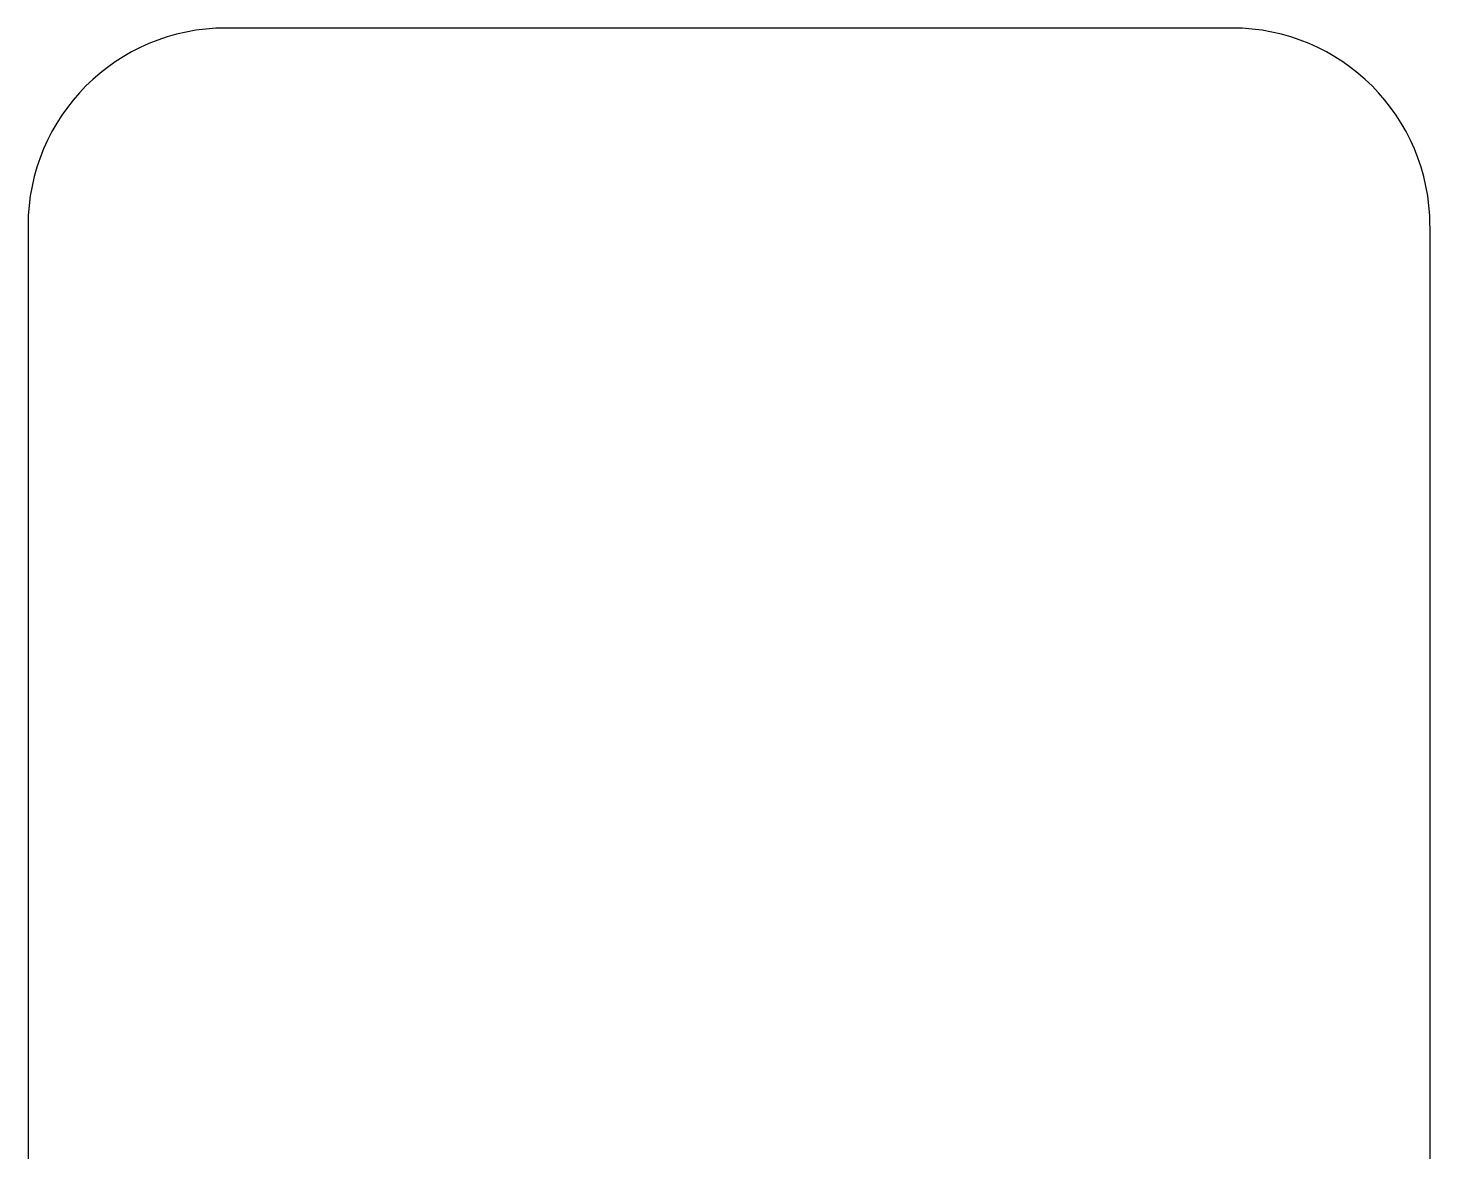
# Model space of a CAD drawing. Header units: millimetres. Extents: x -10 to 276, y -93 to 17.
# Drawn here: x 187.91 to 202.61, y -80.94 to -69.15 of the extents above; entities that cross this region are included whole.
import ezdxf

# ---------------------------------------------------------------- set-up
doc = ezdxf.new("R2010")
doc.units = ezdxf.units.MM
doc.layers.add('Edge.Cuts', color=53, linetype='CONTINUOUS')

msp = doc.modelspace()

# ---------------------------------------------------------------- linework, layer by layer
at = {"layer": 'Edge.Cuts', "linetype": 'CONTINUOUS'}
for p, q in [((200.5375, -69.15), (189.987499, -69.15)), ((187.9125, -71.225), (187.9125, -81.175001)), ((202.6125, -71.225), (202.6125, -81.175))]:
    msp.add_line(p, q, dxfattribs=at)
at = {"layer": 'Edge.Cuts'}
for centre, start, end in [((189.9875, -71.225), 90.0000276, 180), ((200.5375, -71.225), 0, 90)]:
    msp.add_arc(centre, 2.075, start, end, dxfattribs=at)

doc.saveas('drawing.dxf')
